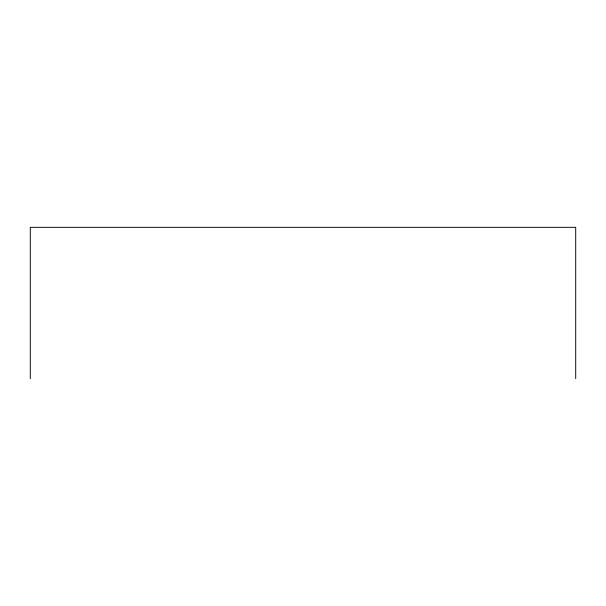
<?xml version="1.0" encoding="UTF-8"?>
<svg xmlns="http://www.w3.org/2000/svg" width="606" height="606" viewBox="0 0 606 606"><rect width="100%" height="100%" fill="white"/><g stroke="black" fill="none" stroke-linecap="round" stroke-linejoin="round"><path stroke-width="0.91" d="M575.7 378.667L575.7 227.333L30.3 227.333L30.3 378.667"/></g></svg>
